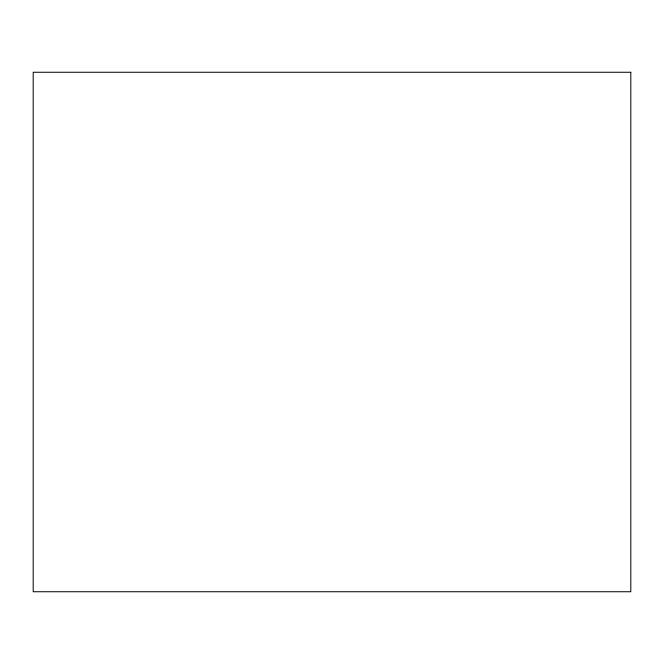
<?xml version="1.0" encoding="UTF-8"?>
<svg xmlns="http://www.w3.org/2000/svg" width="664" height="664" viewBox="0 0 664 664"><rect width="100%" height="100%" fill="white"/><g stroke="black" fill="none" stroke-linecap="round" stroke-linejoin="round"><path stroke-width="1" d="M630.8 72.26L33.2 72.26L33.2 591.74L630.8 591.74L630.8 72.26"/></g></svg>
